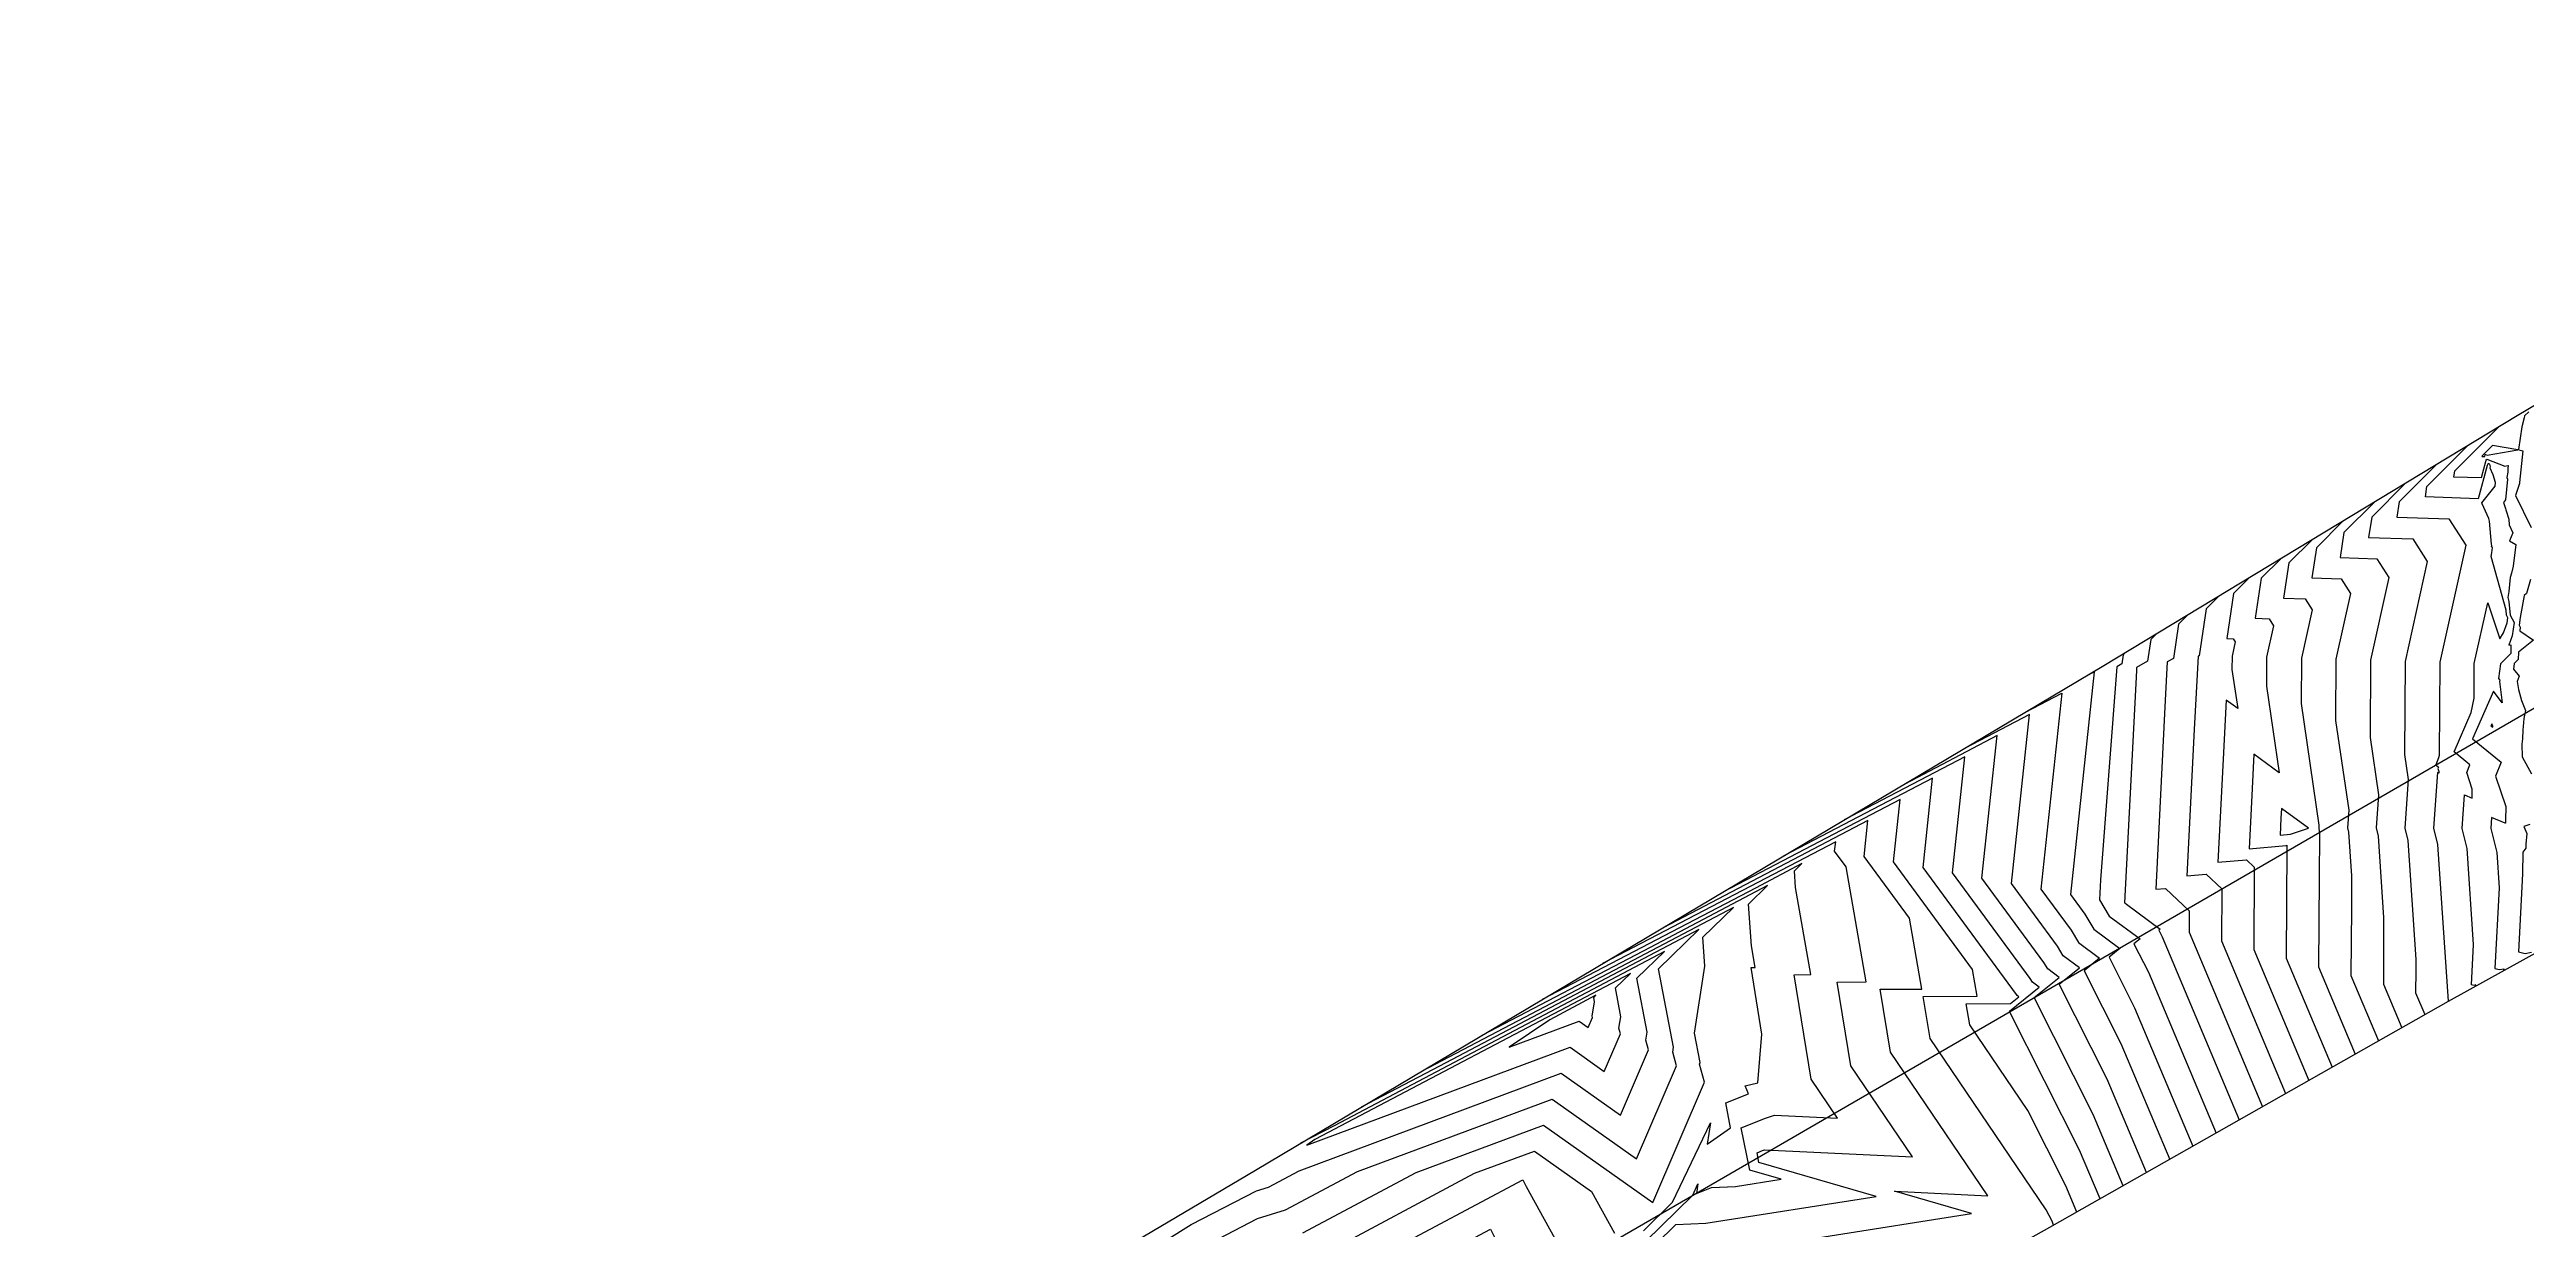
# Model space of a CAD drawing. Header units: metres. Extents: x 419533 to 423558, y 4805342 to 4807578.
# Drawn here: x 421499.9 to 421684.1, y 4806328.3 to 4806416.1 of the extents above; entities that cross this region are included whole.
import ezdxf

# ---------------------------------------------------------------- set-up
doc = ezdxf.new("R2010")
doc.units = ezdxf.units.M
doc.linetypes.add('PHANTOM', pattern=[2.5, 1.25, -0.25, 0.25, -0.25, 0.25, -0.25])
for name, color, linetype in [('C-TINN-BNDY', 110, 'Continuous'), ('C-TOPO-MAJR', 9, 'Continuous'), ('C-TOPO-MINR', 8, 'Continuous'), ('LS', 7, 'Continuous')]:
    doc.layers.add(name, color=color, linetype=linetype)
doc.styles.get("Standard").update_dxf_attribs({"font": 'simplex.shx'})

# ---------------------------------------------------------------- blocks, each defined once
blk = doc.blocks.new('AN30 +0 +0')
at = {"linetype": 'PHANTOM', "flags": 128}
for points in [[(0, -11.38), (0, 11.38)], [(-11.38, 0), (11.38, 0)]]:
    blk.add_lwpolyline(points, dxfattribs=at)
at = {"flags": 128}
blk.add_lwpolyline([(-4.74, -4.74), (-4.74, 4.74), (4.74, 4.74), (4.74, -4.74)], close=True, dxfattribs=at)
at = {"layer": 'LS', "insert": (-3.27, -0.38), "char_height": 0.5158, "width": 9.1359, "attachment_point": 1}
blk.add_mtext('AN30\\PBase +0 Leg +0', dxfattribs=at)
blk = doc.blocks.new('tower_bases_layout_1')
at = {"color": 31, "lineweight": 30, "true_color": 0xffbd7a, "elevation": 1718.01}
blk.add_lwpolyline([(423449.83, 4807399.59), (423130.59, 4807500.11), (421950.92, 4806613), (421795.04, 4806430.99), (421305.02, 4806147.04), (421305.02, 4806147.04), (420630.08, 4805770.97), (419765.16, 4805549.54), (419617.36, 4805580.09)], dxfattribs=at)
at = {"rotation": 30.09033251}
blk.add_blockref('AN30 +0 +0', (421696.09, 4806373.64, 1783.97), dxfattribs=at)
blk = doc.blocks.new('leg_extensions_profiles_1')
at = {"layer": 'C-TINN-BNDY', "color": 110, "linetype": 'Continuous', "lineweight": -3, "flags": 128}
for points in [[(421033.05, 4806016.16), (421101.01, 4806050.42), (421139.85, 4806079.13), (421220.12, 4806101.74), (421252.95, 4806132.43), (421316.64, 4806180.97), (421324.13, 4806185.21), (421403.7, 4806223.69), (421416.24, 4806233.19), (421455.86, 4806255.45), (421534.78, 4806300.25), (421589.59, 4806332.69), (421652.67, 4806370.22), (421683.42, 4806388.82), (421712.4, 4806406.06)], [(421750.74, 4806385.36), (421678.27, 4806345.24), (421648.64, 4806328.41), (421605.93, 4806304.48), (421541.15, 4806258.92), (421536.85, 4806257.04), (421496.6, 4806239.87), (421436.59, 4806184.93), (421377.46, 4806159.59), (421344.02, 4806137.07), (421305.37, 4806115.31), (421228.09, 4806095.41), (421153.82, 4806042.89), (421085.29, 4806009.98)]]:
    blk.add_lwpolyline(points, dxfattribs=at)
at = {"layer": 'C-TOPO-MAJR', "color": 9, "linetype": 'Continuous', "lineweight": -3, "flags": 128}
for points, elevation in [([(421675.1, 4806383.79), (421672.59, 4806381.27), (421672.36, 4806379.76), (421675.65, 4806379.65), (421676.72, 4806377.98), (421675.07, 4806370.54), (421675.04, 4806363.62), (421675.31, 4806361.74), (421675.05, 4806358.13), (421675.28, 4806357.22), (421675.88, 4806348.35), (421675.87, 4806347.54), (421675.86, 4806345.88), (421676.55, 4806344.26)], 1730), ([(421663.54, 4806376.8), (421662.32, 4806375.58), (421661.83, 4806372.23), (421662.29, 4806372.22), (421662.44, 4806371.98), (421662.21, 4806370.93), (421662.2, 4806369.94), (421662.63, 4806367.03), (421661.78, 4806367.66), (421661.54, 4806363.27), (421661.16, 4806355.59), (421663.28, 4806355.77), (421663.86, 4806355.23), (421663.83, 4806349.1), (421667.92, 4806339.36)], 1725), ([(421651.34, 4806369.43), (421651.96, 4806369.75), (421650.18, 4806353.19), (421651.26, 4806351.73), (421651.92, 4806350.6), (421653.87, 4806349.18), (421653.06, 4806348.53), (421654.96, 4806344.76), (421659.29, 4806334.46)], 1720), ([(421650.67, 4806329.56), (421649.84, 4806331.52), (421647.02, 4806337.11), (421642.7, 4806343.5), (421642.44, 4806345.06), (421645.74, 4806345.07), (421646.36, 4806345.57), (421646.22, 4806345.68), (421646.17, 4806345.76), (421639.23, 4806355.21), (421639.94, 4806361.85), (421628.88, 4806356.07)], 1715), ([(421594.39, 4806326.31), (421605.88, 4806332.45), (421610.32, 4806334.1), (421614.57, 4806331.09), (421616.27, 4806328)], 1710), ([(421618.43, 4806328.16), (421620.59, 4806330.3), (421623.42, 4806336.21), (421623.17, 4806334.61), (421624.92, 4806335.82), (421624.55, 4806337.68), (421626.24, 4806338.36), (421626.01, 4806338.96), (421626.93, 4806339.19), (421627.25, 4806342.79), (421626.44, 4806347.76), (421626.75, 4806347.76), (421626.47, 4806349.37), (421626.25, 4806352.47), (421627.67, 4806353.86), (421618.93, 4806349.25), (421606.42, 4806342.7)], 1710)]:
    blk.add_lwpolyline(points, dxfattribs=dict(at, elevation=elevation))
at = {"layer": 'C-TOPO-MAJR', "color": 9, "linetype": 'Continuous', "lineweight": -3, "elevation": 1705, "flags": 128}
blk.add_lwpolyline([(421614.61, 4806344.14), (421614.8, 4806345.21), (421614.74, 4806345.53), (421614.9, 4806345.69), (421611.46, 4806343.87), (421608.46, 4806341.83), (421613.65, 4806343.77), (421614.32, 4806343.29), (421614.64, 4806344.03), (421614.61, 4806344.14)], close=True, dxfattribs=at)
at = {"layer": 'C-TOPO-MINR', "color": 8, "linetype": 'Continuous', "lineweight": -3, "flags": 128}
for points, elevation in [([(421684.28, 4806389.1), (421683.96, 4806388.8), (421683.94, 4806388.67), (421683.75, 4806387.99), (421683.52, 4806386.29), (421683.53, 4806386.28), (421683.83, 4806386.21), (421683.59, 4806383.84), (421683.58, 4806383.77), (421683.29, 4806382.89), (421683.29, 4806382.89), (421683.29, 4806382.88), (421683.29, 4806382.88), (421683.29, 4806382.87), (421684.45, 4806380.5)], 1734), ([(421684.39, 4806376.62), (421684.1, 4806375.58), (421683.92, 4806375.43), (421683.63, 4806373.81), (421683.56, 4806373.23), (421683.64, 4806373.09), (421683.6, 4806372.81), (421684.63, 4806372.11), (421683.51, 4806371.23), (421683.49, 4806370.67), (421683.19, 4806370.37), (421683.13, 4806369.95), (421683.56, 4806369.43), (421683.42, 4806369.03), (421683.5, 4806368.44), (421683.74, 4806367.62), (421684.04, 4806366.87), (421683.91, 4806366.28), (421683.86, 4806365.68), (421683.84, 4806365.44), (421683.8, 4806364.78), (421683.75, 4806364.38), (421683.77, 4806363.44), (421684.47, 4806362.17)], 1734), ([(421684.36, 4806358.41), (421683.91, 4806358.24), (421684.13, 4806357.72), (421684.05, 4806356.94), (421684.06, 4806356.63), (421683.82, 4806356.35), (421683.8, 4806354.72), (421683.5, 4806348.92), (421684.01, 4806348.8), (421684.48, 4806348.89)], 1734), ([(421682.04, 4806387.99), (421678.75, 4806384.69), (421678.68, 4806384.28), (421680.76, 4806384.21), (421681.11, 4806385.51), (421681.16, 4806385.59), (421682.5, 4806385.07), (421682.71, 4806385.11), (421682.74, 4806385.1), (421682.72, 4806384.89), (421682.71, 4806384.62), (421682.65, 4806384.21), (421682.68, 4806384.1), (421682.53, 4806382.55), (421682.39, 4806382.37), (421682.53, 4806381.91), (421682.56, 4806381.82), (421682.78, 4806381.12), (421682.81, 4806380.7), (421683.08, 4806380.09), (421682.85, 4806379.51), (421683.32, 4806379.23), (421683.1, 4806377.61), (421682.98, 4806377.11), (421682.9, 4806376.79), (421682.79, 4806375.74), (421682.71, 4806375.28), (421682.79, 4806375), (421682.9, 4806373.98), (421683.18, 4806373.43), (421683.04, 4806372.43), (421682.78, 4806371.75), (421682.95, 4806371.77), (421682.93, 4806371.12), (421682.17, 4806370.35), (421682.02, 4806369.27), (421682.12, 4806369.15), (421682.09, 4806369.05), (421682.3, 4806367.46), (421681.64, 4806368.32), (421680.09, 4806364.78), (421682.22, 4806363.04), (421681.8, 4806362), (421682.56, 4806359.74), (421682.54, 4806358.71), (421682.53, 4806358.51), (421682.52, 4806358.5), (421681.5, 4806358.93), (421681.44, 4806358.1), (421681.9, 4806356.32), (421682.07, 4806353.69), (421681.75, 4806347.69), (421682.1, 4806347.62), (421682.41, 4806347.67), (421682.4, 4806347.53)], 1733), ([(421680.34, 4806346.39), (421680.34, 4806346.46), (421680.18, 4806346.43), (421680.01, 4806346.47), (421680.17, 4806349.47), (421679.69, 4806356.62), (421679.31, 4806358.11), (421679.49, 4806360.6), (421680.06, 4806360.36), (421680.07, 4806361.04), (421679.66, 4806362.28), (421679.89, 4806362.85), (421678.72, 4806363.81), (421680, 4806366.73), (421680.2, 4806367.8), (421680.22, 4806370.39), (421681.22, 4806374.89), (421682.12, 4806372.21), (421682.39, 4806372.67), (421682.67, 4806373.41), (421682.72, 4806373.78), (421682.62, 4806373.97), (421682.58, 4806374.34), (421681.47, 4806378.33), (421681.52, 4806378.61), (421681.58, 4806379.01), (421681.5, 4806379.05), (421681.53, 4806379.15), (421681.49, 4806379.26), (421681.36, 4806380.96), (421681.3, 4806381.16), (421680.81, 4806382.26), (421680.78, 4806382.34), (421681.77, 4806383.57), (421681.8, 4806383.84), (421681.63, 4806384.41), (421681.39, 4806384.91), (421681.43, 4806385), (421681.38, 4806385.21), (421681.26, 4806385.26), (421681.18, 4806385.11), (421680.52, 4806382.64), (421676.58, 4806382.78), (421676.69, 4806383.55), (421679.73, 4806386.59)], 1732), ([(421677.42, 4806385.19), (421674.64, 4806382.41), (421674.47, 4806381.27), (421678.32, 4806381.14), (421679.58, 4806379.18), (421677.65, 4806370.47), (421677.61, 4806363.54), (421677.57, 4806363.35), (421677.35, 4806362.84), (421677.55, 4806362.67), (421677.51, 4806362.57), (421677.59, 4806362.35), (421677.58, 4806362.23), (421677.48, 4806362.27), (421677.18, 4806358.12), (421677.49, 4806356.92), (421678.27, 4806345.25), (421678.27, 4806345.25), (421678.27, 4806345.25), (421678.27, 4806345.25), (421678.27, 4806345.25)], 1731), ([(421672.79, 4806382.39), (421670.53, 4806380.13), (421670.25, 4806378.26), (421672.98, 4806378.16), (421673.87, 4806376.78), (421672.5, 4806370.62), (421672.47, 4806364.88), (421673.1, 4806360.61), (421672.92, 4806358.15), (421673.08, 4806357.52), (421673.48, 4806351.47), (421673.48, 4806349.84), (421673.46, 4806346.53), (421674.82, 4806343.28)], 1729), ([(421670.48, 4806380.99), (421668.48, 4806378.99), (421668.15, 4806376.75), (421670.31, 4806376.68), (421671.01, 4806375.58), (421669.93, 4806370.7), (421669.9, 4806366.15), (421670.88, 4806359.47), (421670.79, 4806358.16), (421670.87, 4806357.83), (421671.09, 4806354.59), (421671.08, 4806352.14), (421671.05, 4806347.17), (421673.1, 4806342.3)], 1728), ([(421665.86, 4806378.2), (421664.38, 4806376.72), (421663.93, 4806373.74), (421664.96, 4806373.7), (421665.3, 4806373.18), (421664.78, 4806370.85), (421664.77, 4806368.68), (421665.72, 4806362.24), (421663.83, 4806363.63), (421663.69, 4806361.07), (421663.47, 4806356.6), (421666.22, 4806356.83), (421666.28, 4806356.86), (421666.28, 4806356.74), (421666.23, 4806348.45), (421669.65, 4806340.34)], 1726), ([(421668.17, 4806379.59), (421666.43, 4806377.86), (421666.04, 4806375.25), (421667.64, 4806375.19), (421668.16, 4806374.38), (421667.36, 4806370.77), (421667.34, 4806367.41), (421668.67, 4806358.34), (421668.66, 4806358.17), (421668.67, 4806358.13), (421668.7, 4806357.7), (421668.68, 4806354.44), (421668.64, 4806347.81), (421671.37, 4806341.32)], 1727), ([(421661.23, 4806375.4), (421660.27, 4806374.44), (421659.75, 4806370.95), (421659.69, 4806370.92), (421659.39, 4806365.46), (421658.84, 4806354.59), (421660.27, 4806354.71), (421661.44, 4806353.61), (421661.42, 4806349.74), (421666.19, 4806338.38)], 1724), ([(421656.61, 4806372.6), (421656.16, 4806372.16), (421655.93, 4806370.56), (421655.1, 4806370.08), (421655.09, 4806369.86), (421654.22, 4806352.57), (421654.23, 4806352.58), (421654.35, 4806352.47), (421656.87, 4806350.62), (421656.77, 4806350.54), (421657.01, 4806350.05), (421662.74, 4806336.42)], 1722), ([(421658.92, 4806374), (421658.22, 4806373.3), (421657.84, 4806370.76), (421657.39, 4806370.5), (421657.24, 4806367.66), (421656.53, 4806353.58), (421657.25, 4806353.64), (421659.02, 4806351.98), (421659.01, 4806350.38), (421664.47, 4806337.4)], 1723), ([(421654.29, 4806371.2), (421654.11, 4806371.02), (421654.01, 4806370.36), (421653.64, 4806370.14), (421652.42, 4806354.28), (421652.35, 4806352.8), (421653.06, 4806351.59), (421655.37, 4806349.9), (421654.91, 4806349.53), (421655.99, 4806347.4), (421661.02, 4806335.44)], 1721), ([(421646.85, 4806366.75), (421649.55, 4806368.17), (421647.99, 4806353.59), (421650.24, 4806350.53), (421650.78, 4806349.62), (421652.36, 4806348.46), (421651.21, 4806347.52), (421653.94, 4806342.11), (421657.57, 4806333.48)], 1719), ([(421655.84, 4806332.5), (421652.91, 4806339.46), (421649.35, 4806346.52), (421650.86, 4806347.74), (421649.64, 4806348.63), (421649.22, 4806349.34), (421645.8, 4806354), (421647.15, 4806366.59), (421642.35, 4806364.08)], 1718), ([(421652.39, 4806330.54), (421650.87, 4806334.17), (421645.66, 4806344.49), (421645.64, 4806344.51), (421645.64, 4806344.52), (421645.65, 4806344.52), (421647.86, 4806346.29), (421647.36, 4806346.66), (421647.19, 4806346.95), (421641.42, 4806354.81), (421642.34, 4806363.43), (421633.37, 4806358.74)], 1716), ([(421654.12, 4806331.52), (421651.89, 4806336.82), (421647.5, 4806345.52), (421649.36, 4806347.01), (421648.5, 4806347.65), (421648.2, 4806348.14), (421643.61, 4806354.4), (421644.74, 4806365.01), (421637.86, 4806361.41)], 1717), ([(421648.94, 4806328.58), (421648.82, 4806328.88), (421648.39, 4806329.72), (421639.75, 4806342.48), (421639.24, 4806345.6), (421643.25, 4806345.62), (421642.91, 4806347.62), (421637.04, 4806355.61), (421637.53, 4806360.27), (421624.38, 4806353.39)], 1714), ([(421620.87, 4806325.98), (421642.82, 4806329.45), (421637.1, 4806331.11), (421644.04, 4806330.78), (421636.81, 4806341.47), (421636.04, 4806346.14), (421639.13, 4806346.15), (421638.21, 4806351.43), (421634.84, 4806356.02), (421635.13, 4806358.69), (421619.89, 4806350.72)], 1713), ([(421596.95, 4806322.91), (421607.06, 4806328.3), (421609.32, 4806323.78)], 1712), ([(421616.44, 4806324.29), (421620.84, 4806328.63), (421623.08, 4806328.73), (421635.75, 4806330.73), (421627.02, 4806333.26), (421626.88, 4806333.98), (421627.28, 4806334.15), (421627.44, 4806334.2), (421638.45, 4806333.67), (421633.86, 4806340.45), (421632.84, 4806346.68), (421635, 4806346.69), (421633.51, 4806355.25), (421632.65, 4806356.42), (421632.73, 4806357.11), (421615.4, 4806348.05)], 1712), ([(421595.67, 4806324.61), (421609.46, 4806331.97), (421609.72, 4806331.46), (421612.78, 4806325.89)], 1711), ([(421617.43, 4806326.22), (421622.1, 4806330.83), (421622.49, 4806331.66), (421622.38, 4806330.94), (421623.49, 4806331.4), (421625.28, 4806331.47), (421628.68, 4806332.01), (421626.34, 4806332.69), (421625.71, 4806335.83), (421627.5, 4806336.55), (421628.19, 4806336.78), (421632.86, 4806336.56), (421630.91, 4806339.44), (421629.64, 4806347.22), (421630.87, 4806347.23), (421629.75, 4806353.71), (421629.66, 4806354.94), (421630.22, 4806355.49), (421626.76, 4806353.66), (421610.91, 4806345.38)], 1711), ([(421593.11, 4806328.02), (421601.53, 4806332.51), (421610.99, 4806336.03), (421619.12, 4806330.27), (421622.97, 4806339.24), (421622.61, 4806340.57), (421622.64, 4806340.69), (421622.22, 4806342.87), (421622.99, 4806347.85), (421622.84, 4806350.01), (421625.12, 4806352.22), (421611.1, 4806344.83), (421601.92, 4806340.03)], 1709), ([(421557.84, 4806313.9), (421544.38, 4806305.35), (421540.58, 4806302.83), (421545.96, 4806302.7), (421555.38, 4806307.15), (421557.85, 4806309.26), (421558.41, 4806309.56), (421560.61, 4806310.24), (421563.76, 4806312.34), (421578.57, 4806323.24), (421578.64, 4806323.3), (421578.65, 4806323.31), (421589.74, 4806329.08), (421591.82, 4806329.72), (421597.18, 4806332.58), (421611.65, 4806337.97), (421617.92, 4806333.52), (421620.89, 4806340.44), (421620.61, 4806341.46), (421620.68, 4806341.82), (421619.56, 4806347.67), (421622.56, 4806350.59), (421603.27, 4806340.41), (421597.43, 4806337.36)], 1708), ([(421576.01, 4806324.65), (421551.95, 4806309.37), (421545.14, 4806304.87), (421545.18, 4806304.87), (421556.14, 4806310.06), (421557.08, 4806310.86), (421557.3, 4806310.97), (421558.13, 4806311.23), (421559.34, 4806312.03), (421565.15, 4806316.31), (421584.81, 4806328.63), (421589.65, 4806331.15), (421590.54, 4806331.42), (421592.83, 4806332.64), (421612.32, 4806339.9), (421616.72, 4806336.78), (421618.8, 4806341.63), (421618.61, 4806342.35), (421618.72, 4806342.95), (421617.95, 4806346.96), (421620.01, 4806348.96), (421595.44, 4806335.99), (421592.94, 4806334.69)], 1707)]:
    blk.add_lwpolyline(points, dxfattribs=dict(at, elevation=elevation))
for points, elevation in [([(421681.01, 4806385.78), (421681.04, 4806385.92), (421681.05, 4806385.92), (421681.19, 4806385.87), (421683.45, 4806386.27), (421681.57, 4806386.6), (421680.8, 4806385.83), (421680.79, 4806385.79), (421681.01, 4806385.78)], 1734), ([(421681.61, 4806365.75), (421681.56, 4806365.81), (421681.56, 4806365.86), (421681.53, 4806365.9), (421681.46, 4806365.75), (421681.6, 4806365.63), (421681.61, 4806365.75)], 1734), ([(421665.84, 4806358.87), (421665.78, 4806357.61), (421666.56, 4806357.67), (421667.88, 4806358.13), (421665.88, 4806359.6), (421665.84, 4806358.87)], 1727), ([(421616.61, 4806343.25), (421616.76, 4806344.08), (421616.35, 4806346.24), (421617.46, 4806347.32), (421594, 4806334.95), (421593.4, 4806334.54), (421612.98, 4806341.83), (421615.52, 4806340.03), (421616.72, 4806342.83), (421616.61, 4806343.25)], 1706)]:
    blk.add_lwpolyline(points, close=True, dxfattribs=dict(at, elevation=elevation))

msp = doc.modelspace()

# ---------------------------------------------------------------- linework, layer by layer
at = {"layer": 'C-TOPO-MAJR', "color": 9, "linetype": 'Continuous', "lineweight": -3, "flags": 128}
for points, elevation in [([(421675.1, 4806383.79), (421672.59, 4806381.27), (421672.36, 4806379.76), (421675.65, 4806379.65), (421676.72, 4806377.98), (421675.07, 4806370.54), (421675.04, 4806363.62), (421675.31, 4806361.74), (421675.05, 4806358.13), (421675.28, 4806357.22), (421675.88, 4806348.35), (421675.87, 4806347.54), (421675.86, 4806345.88), (421676.55, 4806344.26)], 1730), ([(421663.54, 4806376.8), (421662.32, 4806375.58), (421661.83, 4806372.23), (421662.29, 4806372.22), (421662.44, 4806371.98), (421662.21, 4806370.93), (421662.2, 4806369.94), (421662.63, 4806367.03), (421661.78, 4806367.66), (421661.54, 4806363.27), (421661.16, 4806355.59), (421663.28, 4806355.77), (421663.86, 4806355.23), (421663.83, 4806349.1), (421667.92, 4806339.36)], 1725), ([(421651.34, 4806369.43), (421651.96, 4806369.75), (421650.18, 4806353.19), (421651.26, 4806351.73), (421651.92, 4806350.6), (421653.87, 4806349.18), (421653.06, 4806348.53), (421654.96, 4806344.76), (421659.29, 4806334.46)], 1720), ([(421650.67, 4806329.56), (421649.84, 4806331.52), (421647.02, 4806337.11), (421642.7, 4806343.5), (421642.44, 4806345.06), (421645.74, 4806345.07), (421646.36, 4806345.57), (421646.22, 4806345.68), (421646.17, 4806345.76), (421639.23, 4806355.21), (421639.94, 4806361.85), (421628.88, 4806356.07)], 1715), ([(421618.43, 4806328.16), (421620.59, 4806330.3), (421623.42, 4806336.21), (421623.17, 4806334.61), (421624.92, 4806335.82), (421624.55, 4806337.68), (421626.24, 4806338.36), (421626.01, 4806338.96), (421626.93, 4806339.19), (421627.25, 4806342.79), (421626.44, 4806347.76), (421626.75, 4806347.76), (421626.47, 4806349.37), (421626.25, 4806352.47), (421627.67, 4806353.86), (421618.93, 4806349.25), (421606.42, 4806342.7)], 1710), ([(421594.39, 4806326.31), (421605.88, 4806332.45), (421610.32, 4806334.1), (421614.57, 4806331.09), (421616.27, 4806328)], 1710)]:
    msp.add_lwpolyline(points, dxfattribs=dict(at, elevation=elevation))
at = {"layer": 'C-TOPO-MAJR', "color": 9, "linetype": 'Continuous', "lineweight": -3, "elevation": 1705, "flags": 128}
msp.add_lwpolyline([(421614.61, 4806344.14), (421614.8, 4806345.21), (421614.74, 4806345.53), (421614.9, 4806345.69), (421611.46, 4806343.87), (421608.46, 4806341.83), (421613.65, 4806343.77), (421614.32, 4806343.29), (421614.64, 4806344.03), (421614.61, 4806344.14)], close=True, dxfattribs=at)
at = {"layer": 'C-TOPO-MINR', "color": 8, "linetype": 'Continuous', "lineweight": -3, "flags": 128}
for points, elevation in [([(421682.04, 4806387.99), (421678.75, 4806384.69), (421678.68, 4806384.28), (421680.76, 4806384.21), (421681.11, 4806385.51), (421681.16, 4806385.59), (421682.5, 4806385.07), (421682.71, 4806385.11), (421682.74, 4806385.1), (421682.72, 4806384.89), (421682.71, 4806384.62), (421682.65, 4806384.21), (421682.68, 4806384.1), (421682.53, 4806382.55), (421682.39, 4806382.37), (421682.53, 4806381.91), (421682.56, 4806381.82), (421682.78, 4806381.12), (421682.81, 4806380.7), (421683.08, 4806380.09), (421682.85, 4806379.51), (421683.32, 4806379.23), (421683.1, 4806377.61), (421682.98, 4806377.11), (421682.9, 4806376.79), (421682.79, 4806375.74), (421682.71, 4806375.28), (421682.79, 4806375), (421682.9, 4806373.98), (421683.18, 4806373.43), (421683.04, 4806372.43), (421682.78, 4806371.75), (421682.95, 4806371.77), (421682.93, 4806371.12), (421682.17, 4806370.35), (421682.02, 4806369.27), (421682.12, 4806369.15), (421682.09, 4806369.05), (421682.3, 4806367.46), (421681.64, 4806368.32), (421680.09, 4806364.78), (421682.22, 4806363.04), (421681.8, 4806362), (421682.56, 4806359.74), (421682.54, 4806358.71), (421682.53, 4806358.51), (421682.52, 4806358.5), (421681.5, 4806358.93), (421681.44, 4806358.1), (421681.9, 4806356.32), (421682.07, 4806353.69), (421681.75, 4806347.69), (421682.1, 4806347.62), (421682.41, 4806347.67), (421682.4, 4806347.53)], 1733), ([(421684.28, 4806389.1), (421683.96, 4806388.8), (421683.94, 4806388.67), (421683.75, 4806387.99), (421683.52, 4806386.29), (421683.53, 4806386.28), (421683.83, 4806386.21), (421683.59, 4806383.84), (421683.58, 4806383.77), (421683.29, 4806382.89), (421683.29, 4806382.89), (421683.29, 4806382.88), (421683.29, 4806382.88), (421683.29, 4806382.87), (421684.45, 4806380.5)], 1734), ([(421680.34, 4806346.39), (421680.34, 4806346.46), (421680.18, 4806346.43), (421680.01, 4806346.47), (421680.17, 4806349.47), (421679.69, 4806356.62), (421679.31, 4806358.11), (421679.49, 4806360.6), (421680.06, 4806360.36), (421680.07, 4806361.04), (421679.66, 4806362.28), (421679.89, 4806362.85), (421678.72, 4806363.81), (421680, 4806366.73), (421680.2, 4806367.8), (421680.22, 4806370.39), (421681.22, 4806374.89), (421682.12, 4806372.21), (421682.39, 4806372.67), (421682.67, 4806373.41), (421682.72, 4806373.78), (421682.62, 4806373.97), (421682.58, 4806374.34), (421681.47, 4806378.33), (421681.52, 4806378.61), (421681.58, 4806379.01), (421681.5, 4806379.05), (421681.53, 4806379.15), (421681.49, 4806379.26), (421681.36, 4806380.96), (421681.3, 4806381.16), (421680.81, 4806382.26), (421680.78, 4806382.34), (421681.77, 4806383.57), (421681.8, 4806383.84), (421681.63, 4806384.41), (421681.39, 4806384.91), (421681.43, 4806385), (421681.38, 4806385.21), (421681.26, 4806385.26), (421681.18, 4806385.11), (421680.52, 4806382.64), (421676.58, 4806382.78), (421676.69, 4806383.55), (421679.73, 4806386.59)], 1732), ([(421677.42, 4806385.19), (421674.64, 4806382.41), (421674.47, 4806381.27), (421678.32, 4806381.14), (421679.58, 4806379.18), (421677.65, 4806370.47), (421677.61, 4806363.54), (421677.57, 4806363.35), (421677.35, 4806362.84), (421677.55, 4806362.67), (421677.51, 4806362.57), (421677.59, 4806362.35), (421677.58, 4806362.23), (421677.48, 4806362.27), (421677.18, 4806358.12), (421677.49, 4806356.92), (421678.27, 4806345.25), (421678.27, 4806345.25), (421678.27, 4806345.25), (421678.27, 4806345.25), (421678.27, 4806345.25)], 1731), ([(421672.79, 4806382.39), (421670.53, 4806380.13), (421670.25, 4806378.26), (421672.98, 4806378.16), (421673.87, 4806376.78), (421672.5, 4806370.62), (421672.47, 4806364.88), (421673.1, 4806360.61), (421672.92, 4806358.15), (421673.08, 4806357.52), (421673.48, 4806351.47), (421673.48, 4806349.84), (421673.46, 4806346.53), (421674.82, 4806343.28)], 1729), ([(421670.48, 4806380.99), (421668.48, 4806378.99), (421668.15, 4806376.75), (421670.31, 4806376.68), (421671.01, 4806375.58), (421669.93, 4806370.7), (421669.9, 4806366.15), (421670.88, 4806359.47), (421670.79, 4806358.16), (421670.87, 4806357.83), (421671.09, 4806354.59), (421671.08, 4806352.14), (421671.05, 4806347.17), (421673.1, 4806342.3)], 1728), ([(421665.86, 4806378.2), (421664.38, 4806376.72), (421663.93, 4806373.74), (421664.96, 4806373.7), (421665.3, 4806373.18), (421664.78, 4806370.85), (421664.77, 4806368.68), (421665.72, 4806362.24), (421663.83, 4806363.63), (421663.69, 4806361.07), (421663.47, 4806356.6), (421666.22, 4806356.83), (421666.28, 4806356.86), (421666.28, 4806356.74), (421666.23, 4806348.45), (421669.65, 4806340.34)], 1726), ([(421668.17, 4806379.59), (421666.43, 4806377.86), (421666.04, 4806375.25), (421667.64, 4806375.19), (421668.16, 4806374.38), (421667.36, 4806370.77), (421667.34, 4806367.41), (421668.67, 4806358.34), (421668.66, 4806358.17), (421668.67, 4806358.13), (421668.7, 4806357.7), (421668.68, 4806354.44), (421668.64, 4806347.81), (421671.37, 4806341.32)], 1727), ([(421684.39, 4806376.62), (421684.1, 4806375.58), (421683.92, 4806375.43), (421683.63, 4806373.81), (421683.56, 4806373.23), (421683.64, 4806373.09), (421683.6, 4806372.81), (421684.63, 4806372.11), (421683.51, 4806371.23), (421683.49, 4806370.67), (421683.19, 4806370.37), (421683.13, 4806369.95), (421683.56, 4806369.43), (421683.42, 4806369.03), (421683.5, 4806368.44), (421683.74, 4806367.62), (421684.04, 4806366.87), (421683.91, 4806366.28), (421683.86, 4806365.68), (421683.84, 4806365.44), (421683.8, 4806364.78), (421683.75, 4806364.38), (421683.77, 4806363.44), (421684.47, 4806362.17)], 1734), ([(421661.23, 4806375.4), (421660.27, 4806374.44), (421659.75, 4806370.95), (421659.69, 4806370.92), (421659.39, 4806365.46), (421658.84, 4806354.59), (421660.27, 4806354.71), (421661.44, 4806353.61), (421661.42, 4806349.74), (421666.19, 4806338.38)], 1724), ([(421656.61, 4806372.6), (421656.16, 4806372.16), (421655.93, 4806370.56), (421655.1, 4806370.08), (421655.09, 4806369.86), (421654.22, 4806352.57), (421654.23, 4806352.58), (421654.35, 4806352.47), (421656.87, 4806350.62), (421656.77, 4806350.54), (421657.01, 4806350.05), (421662.74, 4806336.42)], 1722), ([(421658.92, 4806374), (421658.22, 4806373.3), (421657.84, 4806370.76), (421657.39, 4806370.5), (421657.24, 4806367.66), (421656.53, 4806353.58), (421657.25, 4806353.64), (421659.02, 4806351.98), (421659.01, 4806350.38), (421664.47, 4806337.4)], 1723), ([(421654.29, 4806371.2), (421654.11, 4806371.02), (421654.01, 4806370.36), (421653.64, 4806370.14), (421652.42, 4806354.28), (421652.35, 4806352.8), (421653.06, 4806351.59), (421655.37, 4806349.9), (421654.91, 4806349.53), (421655.99, 4806347.4), (421661.02, 4806335.44)], 1721), ([(421646.85, 4806366.75), (421649.55, 4806368.17), (421647.99, 4806353.59), (421650.24, 4806350.53), (421650.78, 4806349.62), (421652.36, 4806348.46), (421651.21, 4806347.52), (421653.94, 4806342.11), (421657.57, 4806333.48)], 1719), ([(421655.84, 4806332.5), (421652.91, 4806339.46), (421649.35, 4806346.52), (421650.86, 4806347.74), (421649.64, 4806348.63), (421649.22, 4806349.34), (421645.8, 4806354), (421647.15, 4806366.59), (421642.35, 4806364.08)], 1718), ([(421652.39, 4806330.54), (421650.87, 4806334.17), (421645.66, 4806344.49), (421645.64, 4806344.51), (421645.64, 4806344.52), (421645.65, 4806344.52), (421647.86, 4806346.29), (421647.36, 4806346.66), (421647.19, 4806346.95), (421641.42, 4806354.81), (421642.34, 4806363.43), (421633.37, 4806358.74)], 1716), ([(421654.12, 4806331.52), (421651.89, 4806336.82), (421647.5, 4806345.52), (421649.36, 4806347.01), (421648.5, 4806347.65), (421648.2, 4806348.14), (421643.61, 4806354.4), (421644.74, 4806365.01), (421637.86, 4806361.41)], 1717), ([(421648.94, 4806328.58), (421648.82, 4806328.88), (421648.39, 4806329.72), (421639.75, 4806342.48), (421639.24, 4806345.6), (421643.25, 4806345.62), (421642.91, 4806347.62), (421637.04, 4806355.61), (421637.53, 4806360.27), (421624.38, 4806353.39)], 1714), ([(421620.87, 4806325.98), (421642.82, 4806329.45), (421637.1, 4806331.11), (421644.04, 4806330.78), (421636.81, 4806341.47), (421636.04, 4806346.14), (421639.13, 4806346.15), (421638.21, 4806351.43), (421634.84, 4806356.02), (421635.13, 4806358.69), (421619.89, 4806350.72)], 1713), ([(421684.36, 4806358.41), (421683.91, 4806358.24), (421684.13, 4806357.72), (421684.05, 4806356.94), (421684.06, 4806356.63), (421683.82, 4806356.35), (421683.8, 4806354.72), (421683.5, 4806348.92), (421684.01, 4806348.8), (421684.48, 4806348.89)], 1734), ([(421616.44, 4806324.29), (421620.84, 4806328.63), (421623.08, 4806328.73), (421635.75, 4806330.73), (421627.02, 4806333.26), (421626.88, 4806333.98), (421627.28, 4806334.15), (421627.44, 4806334.2), (421638.45, 4806333.67), (421633.86, 4806340.45), (421632.84, 4806346.68), (421635, 4806346.69), (421633.51, 4806355.25), (421632.65, 4806356.42), (421632.73, 4806357.11), (421615.4, 4806348.05)], 1712), ([(421617.43, 4806326.22), (421622.1, 4806330.83), (421622.49, 4806331.66), (421622.38, 4806330.94), (421623.49, 4806331.4), (421625.28, 4806331.47), (421628.68, 4806332.01), (421626.34, 4806332.69), (421625.71, 4806335.83), (421627.5, 4806336.55), (421628.19, 4806336.78), (421632.86, 4806336.56), (421630.91, 4806339.44), (421629.64, 4806347.22), (421630.87, 4806347.23), (421629.75, 4806353.71), (421629.66, 4806354.94), (421630.22, 4806355.49), (421626.76, 4806353.66), (421610.91, 4806345.38)], 1711), ([(421557.84, 4806313.9), (421544.38, 4806305.35), (421540.58, 4806302.83), (421545.96, 4806302.7), (421555.38, 4806307.15), (421557.85, 4806309.26), (421558.41, 4806309.56), (421560.61, 4806310.24), (421563.76, 4806312.34), (421578.57, 4806323.24), (421578.64, 4806323.3), (421578.65, 4806323.31), (421589.74, 4806329.08), (421591.82, 4806329.72), (421597.18, 4806332.58), (421611.65, 4806337.97), (421617.92, 4806333.52), (421620.89, 4806340.44), (421620.61, 4806341.46), (421620.68, 4806341.82), (421619.56, 4806347.67), (421622.56, 4806350.59), (421603.27, 4806340.41), (421597.43, 4806337.36)], 1708), ([(421593.11, 4806328.02), (421601.53, 4806332.51), (421610.99, 4806336.03), (421619.12, 4806330.27), (421622.97, 4806339.24), (421622.61, 4806340.57), (421622.64, 4806340.69), (421622.22, 4806342.87), (421622.99, 4806347.85), (421622.84, 4806350.01), (421625.12, 4806352.22), (421611.1, 4806344.83), (421601.92, 4806340.03)], 1709), ([(421576.01, 4806324.65), (421551.95, 4806309.37), (421545.14, 4806304.87), (421545.18, 4806304.87), (421556.14, 4806310.06), (421557.08, 4806310.86), (421557.3, 4806310.97), (421558.13, 4806311.23), (421559.34, 4806312.03), (421565.15, 4806316.31), (421584.81, 4806328.63), (421589.65, 4806331.15), (421590.54, 4806331.42), (421592.83, 4806332.64), (421612.32, 4806339.9), (421616.72, 4806336.78), (421618.8, 4806341.63), (421618.61, 4806342.35), (421618.72, 4806342.95), (421617.95, 4806346.96), (421620.01, 4806348.96), (421595.44, 4806335.99), (421592.94, 4806334.69)], 1707), ([(421595.67, 4806324.61), (421609.46, 4806331.97), (421609.72, 4806331.46), (421612.78, 4806325.89)], 1711), ([(421596.95, 4806322.91), (421607.06, 4806328.3), (421609.32, 4806323.78)], 1712)]:
    msp.add_lwpolyline(points, dxfattribs=dict(at, elevation=elevation))
for points, elevation in [([(421681.01, 4806385.78), (421681.04, 4806385.92), (421681.05, 4806385.92), (421681.19, 4806385.87), (421683.45, 4806386.27), (421681.57, 4806386.6), (421680.8, 4806385.83), (421680.79, 4806385.79), (421681.01, 4806385.78)], 1734), ([(421681.61, 4806365.75), (421681.56, 4806365.81), (421681.56, 4806365.86), (421681.53, 4806365.9), (421681.46, 4806365.75), (421681.6, 4806365.63), (421681.61, 4806365.75)], 1734), ([(421665.84, 4806358.87), (421665.78, 4806357.61), (421666.56, 4806357.67), (421667.88, 4806358.13), (421665.88, 4806359.6), (421665.84, 4806358.87)], 1727), ([(421616.61, 4806343.25), (421616.76, 4806344.08), (421616.35, 4806346.24), (421617.46, 4806347.32), (421594, 4806334.95), (421593.4, 4806334.54), (421612.98, 4806341.83), (421615.52, 4806340.03), (421616.72, 4806342.83), (421616.61, 4806343.25)], 1706)]:
    msp.add_lwpolyline(points, close=True, dxfattribs=dict(at, elevation=elevation))

# ---------------------------------------------------------------- block references
for name in ['leg_extensions_profiles_1', 'tower_bases_layout_1']:
    msp.add_blockref(name, (0, 0))

doc.saveas('drawing.dxf')
